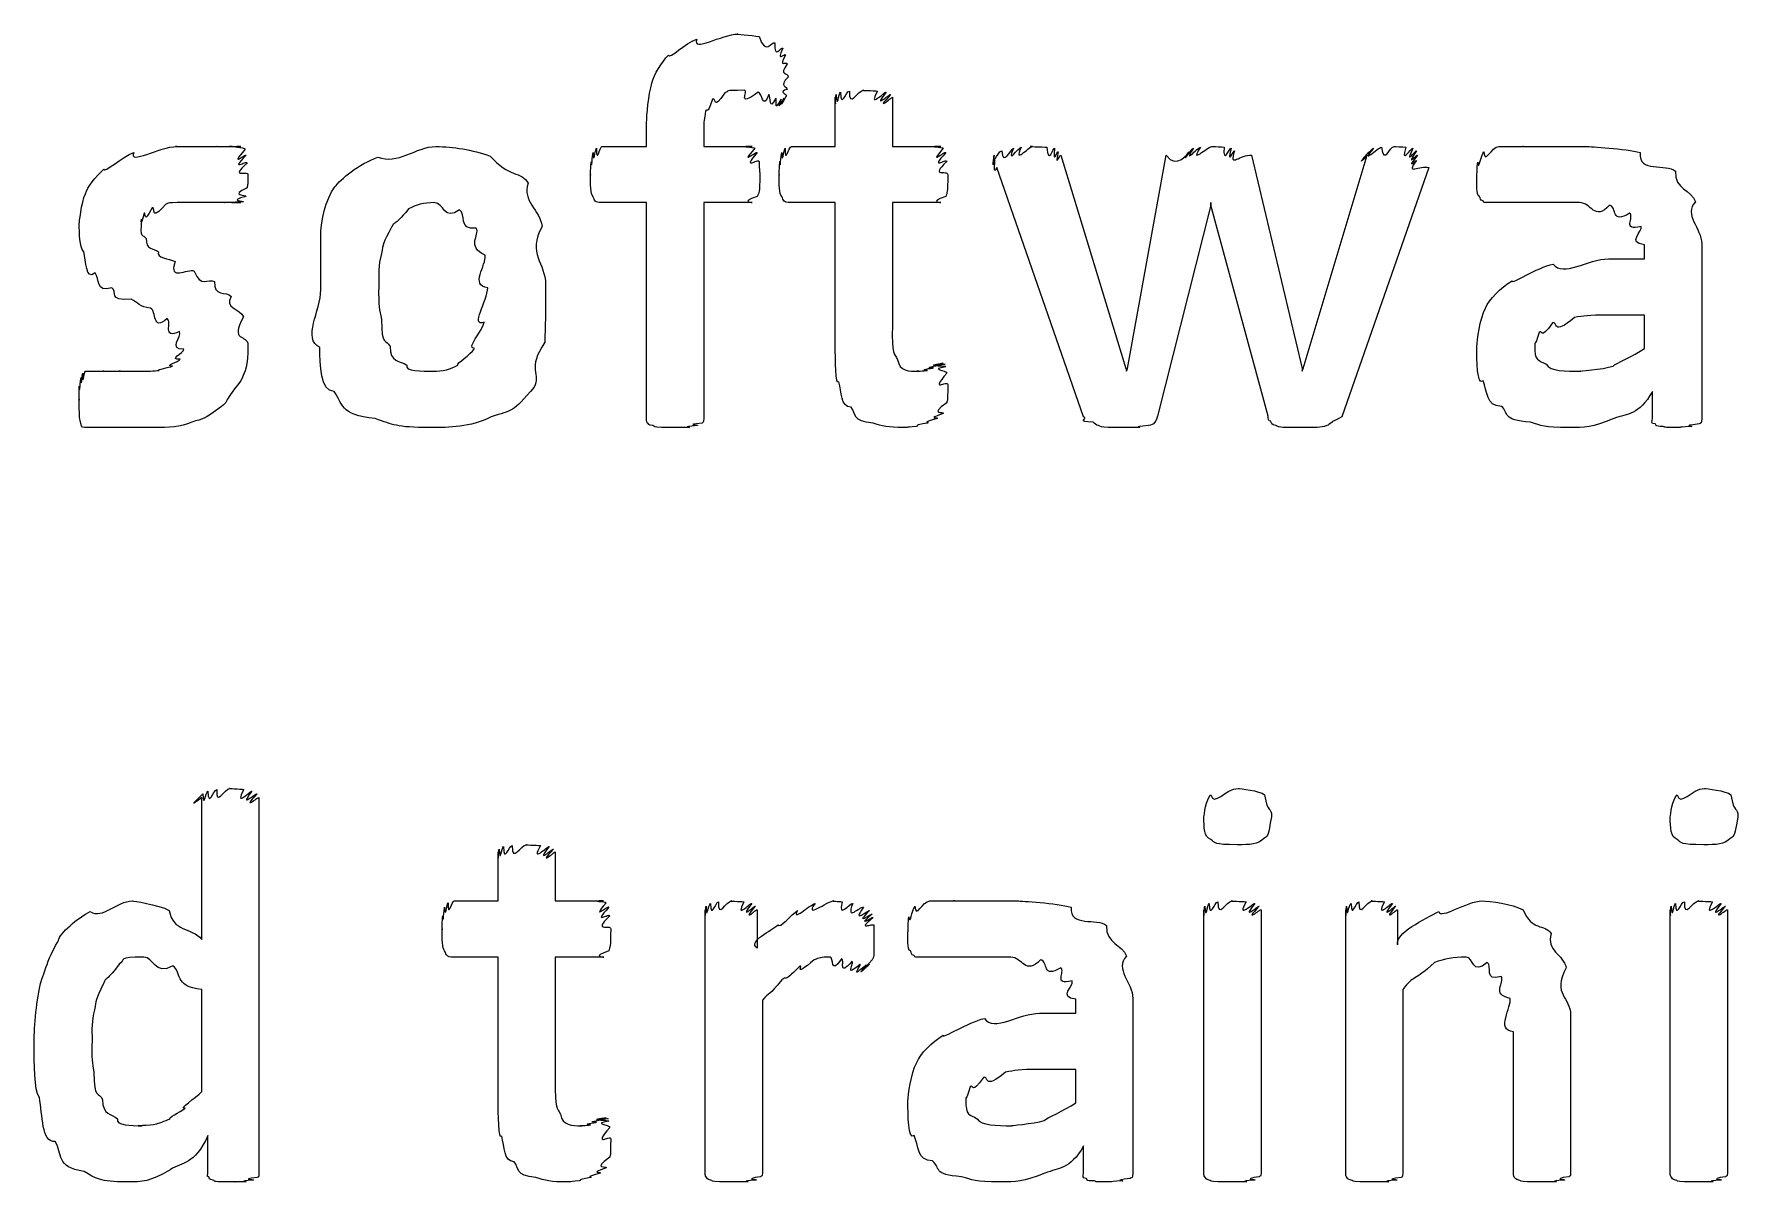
# Model space of a CAD drawing. Header units: millimetres. Extents: x 0 to 216, y 0 to 279.
# Drawn here: x 68.43 to 79.12, y 119.23 to 126.44 of the extents above; entities that cross this region are included whole.
import ezdxf

# ---------------------------------------------------------------- set-up
doc = ezdxf.new("R2010")
doc.units = ezdxf.units.MM
doc.layers.get('0').update_dxf_attribs({"linetype": 'CONTINUOUS'})

msp = doc.modelspace()

# ---------------------------------------------------------------- linework, layer by layer
at = {"color": 0}
for p, q in [((73.1601, 126.165), (73.1601, 126.165)), ((73.4565, 125.729), (73.4565, 126.038)), ((73.8145, 126.038), (73.8145, 125.729)), ((72.2725, 125.729), (72.2725, 125.878)), ((72.6309, 125.84), (72.6309, 125.729)), ((71.9914, 125.729), (72.2725, 125.729)), ((72.6309, 125.729), (72.934, 125.729)), ((73.1806, 125.729), (73.4565, 125.729)), ((73.8145, 125.729), (74.1179, 125.729)), ((74.8714, 125.674), (75.2796, 124.335)), ((75.2905, 124.335), (75.5329, 125.674)), ((76.0677, 125.674), (76.3873, 124.335)), ((76.393, 124.335), (76.7955, 125.674)), ((77.1095, 125.674), (77.1095, 125.674)), ((75.015, 124.032), (74.4693, 125.597)), ((77.1811, 125.597), (76.6353, 124.032)), ((72.2725, 125.377), (71.9914, 125.377)), ((72.2725, 124.021), (72.2725, 125.377)), ((72.934, 125.377), (72.6309, 125.377)), ((72.6309, 125.377), (72.6309, 124.021)), ((73.4565, 125.377), (73.1753, 125.377)), ((73.4565, 124.484), (73.4565, 125.377)), ((74.1179, 125.377), (73.8145, 125.377)), ((73.8145, 125.377), (73.8145, 124.605)), ((75.8141, 125.36), (75.4779, 124.037)), ((75.8141, 125.36), (75.8141, 125.377)), ((75.8141, 125.377), (75.8141, 125.36)), ((76.1725, 124.037), (75.8141, 125.36)), ((78.8942, 125.118), (78.8942, 124.021)), ((78.3096, 125.024), (78.5357, 125.024)), ((78.5357, 125.024), (78.5357, 125.112)), ((71.2749, 124.842), (71.2749, 124.842)), ((71.6386, 124.864), (71.6386, 124.864)), ((78.5357, 124.671), (78.2987, 124.671)), ((78.5357, 124.462), (78.5357, 124.671)), ((69.7699, 124.484), (69.7699, 124.484)), ((75.2796, 124.335), (75.2849, 124.318)), ((75.2849, 124.318), (75.2905, 124.335)), ((76.3873, 124.335), (76.3873, 124.318)), ((76.3873, 124.318), (76.393, 124.335)), ((74.162, 124.236), (74.162, 124.236)), ((78.5855, 124.021), (78.5855, 124.192)), ((69.4806, 120.751), (69.4806, 121.643)), ((69.8391, 121.643), (69.8391, 119.284)), ((76.1944, 121.522), (76.1944, 121.522)), ((79.1214, 121.522), (79.1214, 121.522)), ((71.3412, 120.993), (71.3412, 121.302)), ((71.6993, 121.302), (71.6993, 120.993)), ((71.0653, 120.993), (71.3412, 120.993)), ((71.6993, 120.993), (72.0027, 120.993)), ((72.6405, 119.284), (72.6405, 120.938)), ((72.9657, 120.938), (72.9657, 120.696)), ((75.77, 119.284), (75.77, 120.938)), ((76.1284, 120.938), (76.1284, 119.284)), ((76.6604, 119.284), (76.6604, 120.938)), ((76.9856, 120.938), (76.9856, 120.717)), ((78.697, 119.284), (78.697, 120.938)), ((79.0554, 120.938), (79.0554, 119.284)), ((73.6988, 120.756), (73.6988, 120.756)), ((71.3412, 120.64), (71.06, 120.64)), ((71.3412, 119.747), (71.3412, 120.64)), ((72.0027, 120.64), (71.6993, 120.64)), ((71.6993, 120.64), (71.6993, 119.869)), ((69.4806, 119.797), (69.4806, 120.437)), ((77.0184, 120.437), (77.0184, 119.284)), ((72.9989, 120.37), (72.9989, 119.284)), ((74.9653, 120.288), (74.9653, 120.376)), ((75.3237, 120.381), (75.3237, 119.284)), ((74.7391, 120.288), (74.9653, 120.288)), ((78.0715, 120.276), (78.0715, 119.284)), ((77.7131, 119.284), (77.7131, 120.172)), ((74.9653, 119.935), (74.7282, 119.935)), ((74.9653, 119.725), (74.9653, 119.935)), ((69.5194, 119.29), (69.5194, 119.521)), ((72.0467, 119.499), (72.0467, 119.499)), ((75.015, 119.284), (75.015, 119.455))]:
    msp.add_line(p, q, dxfattribs=at)
for points in [[(72.4105, 126.303), (72.4119, 126.273), (72.5166, 126.38), (72.5868, 126.402)], [(72.5868, 126.402), (72.5551, 126.317), (72.7467, 126.435), (72.8458, 126.435)], [(72.8458, 126.435), (72.8155, 126.435), (72.934, 126.43), (72.9781, 126.419)], [(72.9781, 126.419), (73.0222, 126.294), (73.0553, 126.394), (73.0772, 126.38)], [(72.3057, 126.126), (72.3194, 126.184), (72.3664, 126.258), (72.4105, 126.303)], [(73.0772, 126.38), (73.0691, 126.27), (73.1188, 126.358), (73.127, 126.347)], [(73.127, 126.347), (73.0843, 126.248), (73.1393, 126.321), (73.1435, 126.303)], [(73.1435, 126.303), (73.0952, 126.214), (73.1545, 126.27), (73.1545, 126.248)], [(73.1545, 126.248), (73.0994, 126.17), (73.1601, 126.198), (73.1601, 126.165)], [(72.2725, 125.878), (72.2725, 125.924), (72.2835, 126.056), (72.3057, 126.126)], [(72.8846, 126.082), (72.7495, 126.082), (72.7964, 126.077), (72.7632, 126.066)], [(72.9728, 126.071), (72.8306, 125.964), (72.9174, 126.082), (72.8846, 126.082)], [(73.1545, 126.088), (73.0952, 126.071), (73.1516, 126.06), (73.1492, 126.049)], [(73.1601, 126.165), (73.0994, 126.104), (73.1573, 126.106), (73.1545, 126.088)], [(73.4893, 126.071), (73.4921, 125.961), (73.5224, 126.077), (73.5446, 126.077)], [(73.5446, 126.077), (73.5404, 125.964), (73.5997, 126.082), (73.6328, 126.082)], [(73.6328, 126.082), (73.6106, 126.082), (73.6988, 126.08), (73.721, 126.077)], [(73.721, 126.077), (73.6575, 125.961), (73.7651, 126.074), (73.7761, 126.071)], [(72.686, 126.027), (72.6475, 125.909), (72.6528, 125.983), (72.6419, 125.95)], [(72.7632, 126.066), (72.6874, 125.946), (72.7082, 126.045), (72.686, 126.027)], [(73.0388, 126.055), (73.0003, 125.953), (72.9975, 126.067), (72.9728, 126.071)], [(73.0829, 126.033), (73.0359, 125.939), (73.0567, 126.046), (73.0388, 126.055)], [(73.116, 126.027), (73.062, 125.928), (73.0966, 126.028), (73.0829, 126.033)], [(73.1326, 126.033), (73.0772, 125.928), (73.1227, 126.027), (73.116, 126.027)], [(73.1492, 126.049), (73.0885, 125.935), (73.1393, 126.036), (73.1326, 126.033)], [(73.4565, 126.038), (73.4565, 125.939), (73.4579, 126.046), (73.4617, 126.055)], [(73.4617, 126.055), (73.4674, 125.953), (73.4783, 126.067), (73.4893, 126.071)], [(73.7761, 126.071), (73.6836, 125.953), (73.7994, 126.062), (73.8036, 126.055)], [(73.8036, 126.055), (73.6946, 125.939), (73.8145, 126.041), (73.8145, 126.038)], [(72.6419, 125.95), (72.6281, 125.846), (72.6309, 125.884), (72.6309, 125.84)], [(68.8661, 125.586), (68.8661, 125.56), (68.979, 125.665), (69.0534, 125.691)], [(69.0534, 125.691), (69.0164, 125.611), (69.2203, 125.729), (69.3237, 125.729)], [(69.3237, 125.729), (69.281, 125.729), (69.4118, 125.729), (69.4559, 125.729)], [(69.4559, 125.729), (69.4863, 125.729), (69.5399, 125.729), (69.5773, 125.729)], [(69.5773, 125.729), (69.5607, 125.729), (69.6447, 125.729), (69.6708, 125.729)], [(69.6708, 125.729), (69.6115, 125.729), (69.7149, 125.729), (69.7258, 125.729)], [(69.7258, 125.729), (69.6376, 125.729), (69.7495, 125.724), (69.7537, 125.713)], [(69.7537, 125.713), (69.6447, 125.589), (69.759, 125.688), (69.759, 125.674)], [(69.759, 125.674), (69.6489, 125.564), (69.7646, 125.647), (69.7646, 125.625)], [(70.3157, 125.476), (70.3488, 125.523), (70.4674, 125.619), (70.5859, 125.663)], [(70.5859, 125.663), (70.7044, 125.611), (70.8283, 125.729), (70.9496, 125.729)], [(70.9496, 125.729), (71.0572, 125.729), (71.1771, 125.709), (71.2914, 125.669)], [(71.2914, 125.669), (71.4072, 125.534), (71.4872, 125.575), (71.5285, 125.498)], [(71.9254, 125.636), (71.9268, 125.571), (71.9321, 125.676), (71.9363, 125.691)], [(71.9363, 125.691), (71.9377, 125.6), (71.9501, 125.714), (71.9586, 125.718)], [(71.9586, 125.718), (71.9557, 125.611), (71.9804, 125.729), (71.9914, 125.729)], [(72.934, 125.729), (72.8377, 125.729), (72.9463, 125.725), (72.9506, 125.718)], [(72.9506, 125.718), (72.8486, 125.6), (72.9629, 125.705), (72.9671, 125.691)], [(72.9671, 125.691), (72.8595, 125.571), (72.9781, 125.658), (72.9781, 125.636)], [(73.109, 125.636), (73.1104, 125.571), (73.116, 125.676), (73.1203, 125.691)], [(73.1203, 125.691), (73.1213, 125.6), (73.134, 125.714), (73.1421, 125.718)], [(73.1421, 125.718), (73.1393, 125.611), (73.1654, 125.729), (73.1806, 125.729)], [(74.1179, 125.729), (74.0212, 125.729), (74.1303, 125.725), (74.1345, 125.718)], [(74.1345, 125.718), (74.0322, 125.6), (74.1468, 125.705), (74.1507, 125.691)], [(74.1507, 125.691), (74.0406, 125.571), (74.1564, 125.658), (74.1564, 125.636)], [(74.4527, 125.674), (74.4361, 125.586), (74.4693, 125.694), (74.5024, 125.702)], [(74.4583, 125.641), (74.4361, 125.567), (74.4527, 125.666), (74.4527, 125.674)], [(74.5024, 125.702), (74.5049, 125.6), (74.5628, 125.714), (74.574, 125.718)], [(74.574, 125.718), (74.5314, 125.608), (74.6044, 125.724), (74.6234, 125.724)], [(74.6234, 125.724), (74.5712, 125.611), (74.6689, 125.729), (74.695, 125.729)], [(74.695, 125.729), (74.6347, 125.729), (74.7614, 125.727), (74.7832, 125.724)], [(74.7832, 125.724), (74.7959, 125.608), (74.822, 125.721), (74.833, 125.718)], [(74.833, 125.718), (74.8178, 125.6), (74.851, 125.707), (74.8552, 125.696)], [(74.8552, 125.696), (74.8288, 125.582), (74.8676, 125.681), (74.8714, 125.674)], [(75.5329, 125.674), (75.6006, 125.582), (75.6722, 125.688), (75.6765, 125.696)], [(75.6765, 125.696), (75.6116, 125.6), (75.6931, 125.714), (75.704, 125.718)], [(75.704, 125.718), (75.6338, 125.608), (75.7287, 125.724), (75.7481, 125.724)], [(75.7481, 125.724), (75.6737, 125.611), (75.7936, 125.729), (75.8197, 125.729)], [(75.8197, 125.729), (75.85, 125.729), (75.8776, 125.727), (75.897, 125.724)], [(75.897, 125.724), (75.8871, 125.608), (75.9298, 125.721), (75.9411, 125.718)], [(75.9411, 125.718), (75.9093, 125.6), (75.9587, 125.709), (75.9629, 125.702)], [(75.9629, 125.702), (75.9202, 125.586), (76.0042, 125.685), (76.0677, 125.674)], [(76.7955, 125.674), (76.7073, 125.582), (76.8022, 125.688), (76.8064, 125.696)], [(76.8064, 125.696), (76.7182, 125.6), (76.823, 125.714), (76.8339, 125.718)], [(76.8339, 125.718), (76.7429, 125.608), (76.8643, 125.724), (76.8837, 125.724)], [(76.8837, 125.724), (76.9013, 125.611), (76.9331, 125.729), (76.9662, 125.729)], [(76.9662, 125.729), (76.9634, 125.729), (77.0184, 125.727), (77.0378, 125.724)], [(77.0378, 125.724), (77.0008, 125.608), (77.071, 125.721), (77.0819, 125.718)], [(77.0819, 125.718), (77.0227, 125.6), (77.0999, 125.709), (77.1042, 125.702)], [(77.1042, 125.702), (77.0297, 125.586), (77.1095, 125.685), (77.1095, 125.674)], [(77.1095, 125.674), (77.0297, 125.567), (77.1066, 125.655), (77.1042, 125.641)], [(77.4883, 125.63), (77.494, 125.567), (77.5077, 125.674), (77.5271, 125.696)], [(77.5271, 125.696), (77.53, 125.611), (77.5765, 125.729), (77.6206, 125.729)], [(77.6206, 125.729), (77.6182, 125.729), (77.7159, 125.729), (77.7752, 125.729)], [(77.7752, 125.729), (77.7363, 125.729), (77.8965, 125.729), (77.9625, 125.729)], [(77.9625, 125.729), (77.99, 125.729), (78.1018, 125.729), (78.172, 125.729)], [(78.172, 125.729), (78.1914, 125.729), (78.4158, 125.716), (78.5082, 125.691)], [(78.5082, 125.691), (78.4931, 125.56), (78.6737, 125.626), (78.7287, 125.575)], [(68.7504, 125.432), (68.7627, 125.472), (68.8139, 125.542), (68.8661, 125.586)], [(69.7646, 125.625), (69.6517, 125.523), (69.7699, 125.582), (69.7699, 125.553)], [(69.7699, 125.553), (69.7699, 125.465), (69.7675, 125.495), (69.7646, 125.47)], [(71.9197, 125.553), (71.9197, 125.527), (71.9212, 125.614), (71.9254, 125.636)], [(71.9363, 125.415), (71.9197, 125.432), (71.9197, 125.49), (71.9197, 125.553)], [(72.9837, 125.553), (72.9809, 125.432), (72.9781, 125.444), (72.9671, 125.415)], [(72.9781, 125.636), (72.9809, 125.527), (72.9837, 125.586), (72.9837, 125.553)], [(73.1037, 125.553), (73.1037, 125.527), (73.1051, 125.614), (73.109, 125.636)], [(73.1203, 125.415), (73.1037, 125.432), (73.1037, 125.49), (73.1037, 125.553)], [(74.1564, 125.636), (74.0435, 125.527), (74.162, 125.586), (74.162, 125.553)], [(74.162, 125.553), (74.162, 125.432), (74.1578, 125.444), (74.1507, 125.415)], [(74.4693, 125.597), (74.4432, 125.542), (74.4608, 125.63), (74.4583, 125.641)], [(77.1042, 125.641), (77.0269, 125.542), (77.1289, 125.615), (77.1811, 125.597)], [(77.4831, 125.531), (77.4831, 125.523), (77.4845, 125.608), (77.4883, 125.63)], [(78.7287, 125.575), (78.7245, 125.457), (78.8293, 125.459), (78.8554, 125.382)], [(69.7646, 125.47), (69.6489, 125.417), (69.7618, 125.429), (69.759, 125.415)], [(70.2275, 125.195), (70.2275, 125.247), (70.2564, 125.399), (70.3157, 125.476)], [(71.5285, 125.498), (71.4911, 125.384), (71.6015, 125.334), (71.6167, 125.228)], [(77.4831, 125.465), (77.4831, 125.457), (77.4831, 125.509), (77.4831, 125.531)], [(77.4996, 125.415), (77.4859, 125.417), (77.4859, 125.446), (77.4831, 125.465)], [(68.7116, 125.25), (68.7116, 125.24), (68.7243, 125.377), (68.7504, 125.432)], [(69.1691, 125.344), (69.1113, 125.229), (69.1307, 125.324), (69.1197, 125.311)], [(69.252, 125.366), (69.1554, 125.247), (69.1914, 125.355), (69.1691, 125.344)], [(69.373, 125.377), (69.2256, 125.377), (69.2877, 125.373), (69.252, 125.366)], [(69.511, 125.377), (69.4394, 125.377), (69.4242, 125.377), (69.373, 125.377)], [(69.6158, 125.377), (69.5194, 125.377), (69.5508, 125.377), (69.511, 125.377)], [(69.6874, 125.377), (69.5784, 125.377), (69.6447, 125.377), (69.6158, 125.377)], [(69.7258, 125.377), (69.6158, 125.377), (69.7054, 125.377), (69.6874, 125.377)], [(69.7424, 125.382), (69.6295, 125.377), (69.7329, 125.377), (69.7258, 125.377)], [(69.759, 125.415), (69.6405, 125.388), (69.7495, 125.389), (69.7424, 125.382)], [(70.7789, 125.338), (70.6713, 125.207), (70.703, 125.275), (70.6741, 125.228)], [(70.9387, 125.377), (70.8738, 125.377), (70.823, 125.363), (70.7789, 125.338)], [(71.0985, 125.332), (70.9993, 125.258), (71.0008, 125.377), (70.9387, 125.377)], [(71.2033, 125.217), (71.0875, 125.203), (71.1426, 125.306), (71.0985, 125.332)], [(71.9914, 125.377), (71.942, 125.377), (71.9473, 125.389), (71.9363, 125.415)], [(72.9671, 125.415), (72.8458, 125.377), (72.9477, 125.377), (72.934, 125.377)], [(73.1753, 125.377), (73.1284, 125.377), (73.134, 125.389), (73.1203, 125.415)], [(74.1507, 125.415), (74.0297, 125.377), (74.1317, 125.377), (74.1179, 125.377)], [(77.5215, 125.388), (77.501, 125.391), (77.5063, 125.404), (77.4996, 125.415)], [(77.549, 125.377), (77.5159, 125.377), (77.5286, 125.379), (77.5215, 125.388)], [(77.6206, 125.377), (77.5409, 125.377), (77.5628, 125.377), (77.549, 125.377)], [(77.742, 125.377), (77.6069, 125.377), (77.6538, 125.377), (77.6206, 125.377)], [(77.9074, 125.377), (77.8207, 125.377), (77.7889, 125.377), (77.742, 125.377)], [(78.1279, 125.377), (77.9487, 125.377), (77.9734, 125.377), (77.9074, 125.377)], [(78.3153, 125.36), (78.2214, 125.258), (78.201, 125.377), (78.1279, 125.377)], [(78.4419, 125.311), (78.3237, 125.236), (78.3664, 125.349), (78.3153, 125.36)], [(78.8554, 125.382), (78.7756, 125.302), (78.8942, 125.217), (78.8942, 125.118)], [(68.7395, 125.068), (68.7116, 125.104), (68.7116, 125.18), (68.7116, 125.25)], [(69.1197, 125.311), (69.0894, 125.203), (69.1032, 125.286), (69.1032, 125.272)], [(69.1032, 125.272), (69.0894, 125.141), (69.1113, 125.184), (69.1307, 125.151)], [(70.6741, 125.228), (70.6134, 125.112), (70.6219, 125.123), (70.6078, 125.057)], [(71.6167, 125.228), (71.52, 125.053), (71.6386, 124.999), (71.6386, 124.864)], [(78.5139, 125.228), (78.3897, 125.192), (78.4751, 125.288), (78.4419, 125.311)], [(78.5357, 125.112), (78.42, 125.126), (78.5276, 125.195), (78.5139, 125.228)], [(69.1307, 125.151), (69.1307, 125.079), (69.1776, 125.093), (69.2079, 125.068)], [(70.2275, 124.831), (70.2275, 124.909), (70.2275, 125.084), (70.2275, 125.195)], [(71.2583, 125.046), (71.1383, 125.104), (71.228, 125.169), (71.2033, 125.217)], [(68.8111, 124.936), (68.7476, 124.883), (68.7571, 125.016), (68.7395, 125.068)], [(69.2079, 125.068), (69.1928, 125.031), (69.2753, 125.025), (69.3127, 125.008)], [(69.3127, 125.008), (69.2697, 124.876), (69.3924, 124.969), (69.4337, 124.947)], [(70.6078, 125.057), (70.5873, 124.982), (70.5915, 124.926), (70.5915, 124.853)], [(71.2749, 124.842), (71.1606, 124.859), (71.2692, 124.982), (71.2583, 125.046)], [(77.9625, 124.991), (78.0232, 124.906), (78.1801, 125.024), (78.3096, 125.024)], [(68.9158, 124.842), (68.8111, 124.81), (68.8439, 124.899), (68.8111, 124.936)], [(69.4337, 124.947), (69.4725, 124.836), (69.5194, 124.906), (69.5607, 124.881)], [(77.7035, 124.886), (77.6993, 124.861), (77.8591, 124.969), (77.9625, 124.991)], [(69.0369, 124.77), (68.888, 124.759), (68.9557, 124.816), (68.9158, 124.842)], [(69.5607, 124.881), (69.5523, 124.784), (69.6352, 124.823), (69.6655, 124.787)], [(70.2222, 124.467), (70.1089, 124.524), (70.2275, 124.695), (70.2275, 124.831)], [(70.5915, 124.853), (70.5873, 124.718), (70.5968, 124.71), (70.6078, 124.643)], [(71.253, 124.627), (71.1606, 124.59), (71.2749, 124.765), (71.2749, 124.842)], [(71.6386, 124.864), (71.6386, 124.667), (71.6361, 124.611), (71.6333, 124.5)], [(77.5381, 124.715), (77.56, 124.77), (77.6333, 124.842), (77.7035, 124.886)], [(69.1582, 124.715), (69.0894, 124.718), (69.0809, 124.751), (69.0369, 124.77)], [(69.263, 124.649), (69.1667, 124.564), (69.1981, 124.696), (69.1582, 124.715)], [(69.6655, 124.787), (69.6158, 124.715), (69.7234, 124.711), (69.7424, 124.66)], [(77.4831, 124.473), (77.4831, 124.513), (77.501, 124.645), (77.5381, 124.715)], [(69.3402, 124.567), (69.2298, 124.517), (69.2961, 124.627), (69.263, 124.649)], [(69.7424, 124.66), (69.6517, 124.497), (69.7699, 124.553), (69.7699, 124.484)], [(70.6078, 124.643), (70.6092, 124.473), (70.6367, 124.524), (70.6632, 124.473)], [(71.1923, 124.462), (71.1345, 124.462), (71.2417, 124.564), (71.253, 124.627)], [(73.8145, 124.605), (73.8117, 124.413), (73.8258, 124.437), (73.8477, 124.39)], [(77.9568, 124.622), (77.8799, 124.506), (77.8923, 124.586), (77.8743, 124.561)], [(78.0948, 124.655), (77.953, 124.535), (77.9928, 124.635), (77.9568, 124.622)], [(78.2987, 124.671), (78.1844, 124.671), (78.1526, 124.666), (78.0948, 124.655)], [(69.3678, 124.456), (69.2658, 124.453), (69.3579, 124.536), (69.3402, 124.567)], [(69.7699, 124.484), (69.7699, 124.343), (69.7547, 124.324), (69.7258, 124.258)], [(70.6632, 124.473), (70.6603, 124.374), (70.7238, 124.386), (70.7679, 124.357)], [(71.6333, 124.5), (71.5176, 124.332), (71.6111, 124.299), (71.567, 124.219)], [(73.4783, 124.252), (73.4565, 124.222), (73.4565, 124.395), (73.4565, 124.484)], [(77.5215, 124.258), (77.4831, 124.222), (77.4831, 124.391), (77.4831, 124.473)], [(77.8743, 124.561), (77.8425, 124.458), (77.8468, 124.513), (77.8468, 124.484)], [(77.8468, 124.484), (77.8425, 124.376), (77.87, 124.391), (77.9184, 124.362)], [(69.2961, 124.351), (69.2408, 124.351), (69.3346, 124.376), (69.3455, 124.395)], [(69.3455, 124.395), (69.2658, 124.387), (69.3678, 124.434), (69.3678, 124.456)], [(70.3104, 124.192), (70.2236, 124.193), (70.2222, 124.36), (70.2222, 124.467)], [(71.0875, 124.357), (71.0791, 124.369), (71.1659, 124.418), (71.1923, 124.462)], [(73.8477, 124.39), (73.86, 124.318), (73.9165, 124.318), (73.98, 124.318)], [(74.1066, 124.357), (74.0184, 124.351), (74.126, 124.368), (74.1345, 124.368)], [(74.1345, 124.368), (74.0297, 124.351), (74.1412, 124.365), (74.1454, 124.362)], [(78.3375, 124.351), (78.3498, 124.365), (78.4655, 124.413), (78.5357, 124.462)], [(68.7116, 124.225), (68.7144, 124.16), (68.7186, 124.265), (68.7229, 124.28)], [(68.7229, 124.28), (68.7229, 124.189), (68.7296, 124.303), (68.7338, 124.307)], [(68.7338, 124.307), (68.7296, 124.2), (68.7419, 124.318), (68.7504, 124.318)], [(68.7504, 124.318), (68.7476, 124.318), (68.7751, 124.318), (68.7945, 124.318)], [(68.7945, 124.318), (68.7888, 124.318), (68.84, 124.318), (68.8661, 124.318)], [(68.8661, 124.318), (68.8439, 124.318), (68.9296, 124.318), (68.9709, 124.318)], [(68.9709, 124.318), (68.924, 124.318), (69.0563, 124.318), (69.1085, 124.318)], [(69.1085, 124.318), (69.1335, 124.318), (69.1829, 124.32), (69.2132, 124.324)], [(69.2132, 124.324), (69.1967, 124.329), (69.2739, 124.34), (69.2961, 124.351)], [(69.7258, 124.258), (69.5964, 124.098), (69.6599, 124.142), (69.6048, 124.098)], [(70.7679, 124.357), (70.7485, 124.318), (70.8671, 124.318), (70.933, 124.318)], [(70.933, 124.318), (70.9909, 124.318), (71.0434, 124.331), (71.0875, 124.357)], [(73.98, 124.318), (73.944, 124.318), (74.0198, 124.32), (74.035, 124.324)], [(74.035, 124.324), (73.9743, 124.329), (74.0625, 124.336), (74.0738, 124.34)], [(74.0738, 124.34), (73.9994, 124.34), (74.0985, 124.353), (74.1066, 124.357)], [(74.1454, 124.362), (74.0364, 124.347), (74.1507, 124.357), (74.1507, 124.346)], [(74.1507, 124.346), (74.0406, 124.329), (74.1564, 124.325), (74.1564, 124.307)], [(74.1564, 124.307), (74.0435, 124.175), (74.162, 124.265), (74.162, 124.236)], [(77.6372, 124.098), (77.5381, 124.098), (77.5504, 124.194), (77.5215, 124.258)], [(77.9184, 124.362), (77.942, 124.318), (78.0411, 124.318), (78.1332, 124.318)], [(78.1332, 124.318), (78.1071, 124.318), (78.274, 124.329), (78.3375, 124.351)], [(68.7116, 124.142), (68.7116, 124.116), (68.7116, 124.202), (68.7116, 124.225)], [(70.5693, 124.021), (70.3407, 124.043), (70.3682, 124.117), (70.3104, 124.192)], [(71.567, 124.219), (71.4294, 124.054), (71.4319, 124.076), (71.2971, 124.032)], [(73.5556, 124.092), (73.4893, 124.094), (73.4963, 124.189), (73.4783, 124.252)], [(74.162, 124.236), (74.162, 124.098), (74.1592, 124.149), (74.1564, 124.12)], [(78.5855, 124.192), (78.4973, 124.038), (78.431, 124.056), (78.3428, 124.021)], [(68.7172, 124.01), (68.7116, 124.027), (68.7116, 124.087), (68.7116, 124.142)], [(69.6048, 124.098), (69.4902, 124.01), (69.4902, 124.021), (69.4171, 123.999)], [(73.6935, 123.993), (73.5584, 124.006), (73.5912, 124.048), (73.5556, 124.092)], [(74.1345, 124.054), (74.0184, 124.012), (74.1137, 124.032), (74.0957, 124.021)], [(74.1564, 124.12), (74.0364, 124.038), (74.1454, 124.068), (74.1345, 124.054)], [(77.8192, 123.999), (77.6372, 124.01), (77.6884, 124.054), (77.6372, 124.098)], [(68.7447, 123.965), (68.7229, 123.965), (68.7243, 123.98), (68.7172, 124.01)], [(68.8054, 123.965), (68.7476, 123.965), (68.7585, 123.965), (68.7447, 123.965)], [(68.8993, 123.965), (68.7998, 123.965), (68.8301, 123.965), (68.8054, 123.965)], [(69.0316, 123.965), (68.877, 123.965), (68.9391, 123.965), (68.8993, 123.965)], [(69.1857, 123.965), (69.0894, 123.965), (69.0785, 123.965), (69.0316, 123.965)], [(69.4171, 123.999), (69.3469, 123.965), (69.2697, 123.965), (69.1857, 123.965)], [(70.9164, 123.965), (70.6907, 123.965), (70.6864, 123.983), (70.5693, 124.021)], [(71.2971, 124.032), (71.1606, 123.965), (71.0378, 123.965), (70.9164, 123.965)], [(72.2782, 123.993), (72.2725, 123.99), (72.2725, 124.01), (72.2725, 124.021)], [(72.3113, 123.977), (72.2835, 123.98), (72.2849, 123.989), (72.2782, 123.993)], [(72.3664, 123.965), (72.3124, 123.968), (72.3251, 123.972), (72.3113, 123.977)], [(72.4546, 123.965), (72.3565, 123.965), (72.3882, 123.965), (72.3664, 123.965)], [(72.5371, 123.965), (72.427, 123.965), (72.4877, 123.965), (72.4546, 123.965)], [(72.5921, 123.977), (72.4711, 123.968), (72.5593, 123.968), (72.5371, 123.965)], [(72.62, 123.993), (72.5001, 123.98), (72.6063, 123.983), (72.5921, 123.977)], [(72.6309, 124.021), (72.6281, 123.99), (72.6267, 124), (72.62, 123.993)], [(73.8861, 123.965), (73.787, 123.965), (73.7485, 123.974), (73.6935, 123.993)], [(73.9634, 123.971), (73.8861, 123.965), (73.9112, 123.965), (73.8861, 123.965)], [(74.035, 123.993), (73.9373, 123.977), (73.9881, 123.978), (73.9634, 123.971)], [(74.0957, 124.021), (73.9814, 123.99), (74.0572, 124), (74.035, 123.993)], [(75.0757, 123.999), (74.961, 123.999), (75.0478, 124.021), (75.015, 124.032)], [(75.1085, 123.977), (75.0933, 123.98), (75.0824, 123.99), (75.0757, 123.999)], [(75.1692, 123.965), (75.1223, 123.968), (75.1223, 123.972), (75.1085, 123.977)], [(75.2683, 123.965), (75.1748, 123.965), (75.1939, 123.965), (75.1692, 123.965)], [(75.3622, 123.965), (75.2521, 123.965), (75.3043, 123.965), (75.2683, 123.965)], [(75.4228, 123.977), (75.3029, 123.968), (75.3869, 123.968), (75.3622, 123.965)], [(75.4613, 123.999), (75.4532, 123.98), (75.4408, 123.983), (75.4228, 123.977)], [(75.4779, 124.037), (75.4683, 123.999), (75.4683, 124.01), (75.4613, 123.999)], [(76.1891, 124.004), (76.1739, 124.001), (76.1753, 124.026), (76.1725, 124.037)], [(76.2222, 123.977), (76.1891, 123.98), (76.1958, 123.993), (76.1891, 124.004)], [(76.2882, 123.965), (76.2222, 123.968), (76.2399, 123.972), (76.2222, 123.977)], [(76.3873, 123.965), (76.273, 123.965), (76.3129, 123.965), (76.2882, 123.965)], [(76.4812, 123.965), (76.3503, 123.965), (76.4233, 123.965), (76.3873, 123.965)], [(76.5418, 123.977), (76.5196, 123.968), (76.5059, 123.968), (76.4812, 123.965)], [(76.575, 123.999), (76.5485, 123.98), (76.5556, 123.983), (76.5418, 123.977)], [(76.6353, 124.032), (76.5637, 123.994), (76.5817, 124.006), (76.575, 123.999)], [(78.0616, 123.965), (77.8979, 123.965), (77.8923, 123.977), (77.8192, 123.999)], [(78.3428, 124.021), (78.2024, 123.965), (78.1611, 123.965), (78.0616, 123.965)], [(78.6021, 123.988), (78.5703, 123.988), (78.5855, 124.006), (78.5855, 124.021)], [(78.6515, 123.971), (78.5922, 123.972), (78.613, 123.98), (78.6021, 123.988)], [(78.7396, 123.965), (78.6363, 123.965), (78.6737, 123.967), (78.6515, 123.971)], [(78.8278, 123.971), (78.7135, 123.965), (78.7799, 123.965), (78.7396, 123.965)], [(78.8776, 123.988), (78.7534, 123.972), (78.8501, 123.974), (78.8278, 123.971)], [(78.8942, 124.021), (78.8942, 123.988), (78.8885, 123.994), (78.8776, 123.988)], [(69.5194, 121.682), (69.5219, 121.573), (69.5523, 121.689), (69.5745, 121.693)], [(69.5745, 121.693), (69.566, 121.58), (69.6239, 121.699), (69.657, 121.699)], [(69.657, 121.699), (69.6366, 121.699), (69.7234, 121.696), (69.7452, 121.693)], [(69.7452, 121.693), (69.6807, 121.573), (69.784, 121.685), (69.795, 121.682)], [(75.8141, 121.66), (75.8321, 121.58), (75.9037, 121.699), (75.9852, 121.699)], [(75.9852, 121.699), (75.9933, 121.699), (76.1199, 121.685), (76.1503, 121.66)], [(78.7411, 121.66), (78.759, 121.58), (78.8307, 121.699), (78.9122, 121.699)], [(78.9122, 121.699), (78.9203, 121.699), (79.0469, 121.685), (79.0773, 121.66)], [(69.4806, 121.643), (69.3649, 121.551), (69.4821, 121.657), (69.4863, 121.666)], [(69.4863, 121.666), (69.493, 121.567), (69.5043, 121.678), (69.5194, 121.682)], [(69.795, 121.682), (69.7068, 121.567), (69.8197, 121.672), (69.8281, 121.666)], [(69.8281, 121.666), (69.7205, 121.551), (69.8391, 121.65), (69.8391, 121.643)], [(75.77, 121.522), (75.77, 121.529), (75.7837, 121.634), (75.8141, 121.66)], [(76.1503, 121.66), (76.1697, 121.533), (76.1944, 121.591), (76.1944, 121.522)], [(78.697, 121.522), (78.697, 121.529), (78.7107, 121.634), (78.7411, 121.66)], [(79.0773, 121.66), (79.0967, 121.533), (79.1214, 121.591), (79.1214, 121.522)], [(75.8141, 121.379), (75.77, 121.393), (75.77, 121.452), (75.77, 121.522)], [(76.1944, 121.522), (76.1697, 121.397), (76.1781, 121.409), (76.145, 121.384)], [(78.7411, 121.379), (78.697, 121.393), (78.697, 121.452), (78.697, 121.522)], [(79.1214, 121.522), (79.0967, 121.397), (79.1048, 121.409), (79.072, 121.384)], [(75.9795, 121.346), (75.8278, 121.346), (75.843, 121.357), (75.8141, 121.379)], [(76.145, 121.384), (76.1076, 121.346), (76.0596, 121.346), (75.9795, 121.346)], [(78.9065, 121.346), (78.7548, 121.346), (78.77, 121.357), (78.7411, 121.379)], [(79.072, 121.384), (79.0346, 121.346), (78.9862, 121.346), (78.9065, 121.346)], [(71.3412, 121.302), (71.3412, 121.202), (71.3422, 121.31), (71.3465, 121.319)], [(71.3465, 121.319), (71.3521, 121.216), (71.3631, 121.331), (71.374, 121.335)], [(71.374, 121.335), (71.3768, 121.225), (71.4072, 121.34), (71.4294, 121.34)], [(71.4294, 121.34), (71.4252, 121.227), (71.4844, 121.346), (71.5176, 121.346)], [(71.5176, 121.346), (71.4954, 121.346), (71.5836, 121.343), (71.6058, 121.34)], [(71.6058, 121.34), (71.5423, 121.225), (71.6499, 121.338), (71.6608, 121.335)], [(71.6608, 121.335), (71.5684, 121.216), (71.6841, 121.325), (71.6883, 121.319)], [(71.6883, 121.319), (71.5793, 121.202), (71.6993, 121.304), (71.6993, 121.302)], [(68.7807, 120.927), (68.858, 120.875), (68.9462, 120.993), (69.0453, 120.993)], [(69.0453, 120.993), (69.0411, 120.993), (69.2065, 120.972), (69.2767, 120.933)], [(70.9937, 120.899), (70.9951, 120.835), (71.0008, 120.939), (71.0046, 120.954)], [(71.0046, 120.954), (71.0061, 120.863), (71.0188, 120.978), (71.0269, 120.982)], [(71.0269, 120.982), (71.024, 120.875), (71.0501, 120.993), (71.0653, 120.993)], [(72.0027, 120.993), (71.906, 120.993), (72.015, 120.989), (72.0189, 120.982)], [(72.0189, 120.982), (71.9169, 120.863), (72.0316, 120.968), (72.0355, 120.954)], [(72.0355, 120.954), (71.9254, 120.835), (72.0411, 120.922), (72.0411, 120.899)], [(72.6405, 120.938), (72.6405, 120.846), (72.6419, 120.952), (72.6461, 120.96)], [(72.6461, 120.96), (72.6475, 120.861), (72.6585, 120.972), (72.6736, 120.977)], [(72.6736, 120.977), (72.6765, 120.872), (72.704, 120.988), (72.7234, 120.988)], [(72.7234, 120.988), (72.7177, 120.875), (72.7728, 120.993), (72.8059, 120.993)], [(72.8059, 120.993), (72.7798, 120.993), (72.861, 120.99), (72.8832, 120.988)], [(72.8832, 120.988), (72.8239, 120.872), (72.9216, 120.983), (72.9326, 120.977)], [(72.9326, 120.977), (72.8458, 120.861), (72.9506, 120.967), (72.9548, 120.96)], [(72.9548, 120.96), (72.8567, 120.846), (72.9657, 120.945), (72.9657, 120.938)], [(73.2194, 120.933), (73.1806, 120.857), (73.2924, 120.968), (73.3294, 120.977)], [(73.3294, 120.977), (73.2578, 120.875), (73.4081, 120.993), (73.4452, 120.993)], [(73.4452, 120.993), (73.4261, 120.993), (73.4783, 120.99), (73.5005, 120.988)], [(73.5005, 120.988), (73.4702, 120.872), (73.5446, 120.983), (73.5665, 120.977)], [(73.5665, 120.977), (73.5182, 120.857), (73.6134, 120.962), (73.6328, 120.954)], [(73.6328, 120.954), (73.5556, 120.842), (73.6632, 120.939), (73.6713, 120.933)], [(73.9179, 120.894), (73.9235, 120.831), (73.9373, 120.938), (73.9567, 120.96)], [(73.9567, 120.96), (73.9592, 120.875), (74.0061, 120.993), (74.0502, 120.993)], [(74.0502, 120.993), (74.0473, 120.993), (74.1454, 120.993), (74.2047, 120.993)], [(74.2047, 120.993), (74.1659, 120.993), (74.326, 120.993), (74.392, 120.993)], [(74.392, 120.993), (74.4195, 120.993), (74.5314, 120.993), (74.6016, 120.993)], [(74.6016, 120.993), (74.6206, 120.993), (74.8453, 120.979), (74.9378, 120.954)], [(74.9378, 120.954), (74.9226, 120.824), (75.1032, 120.89), (75.1582, 120.839)], [(75.77, 120.938), (75.77, 120.846), (75.7714, 120.952), (75.7756, 120.96)], [(75.7756, 120.96), (75.7813, 120.861), (75.7922, 120.972), (75.8031, 120.977)], [(75.8031, 120.977), (75.8059, 120.872), (75.8363, 120.988), (75.8582, 120.988)], [(75.8582, 120.988), (75.8543, 120.875), (75.9135, 120.993), (75.9464, 120.993)], [(75.9464, 120.993), (75.9245, 120.993), (76.0127, 120.99), (76.0345, 120.988)], [(76.0345, 120.988), (75.9714, 120.872), (76.0786, 120.983), (76.0899, 120.977)], [(76.0899, 120.977), (75.9975, 120.861), (76.1132, 120.967), (76.1175, 120.96)], [(76.1175, 120.96), (76.0084, 120.846), (76.1284, 120.945), (76.1284, 120.938)], [(76.6604, 120.938), (76.6604, 120.846), (76.6618, 120.952), (76.6657, 120.96)], [(76.6657, 120.96), (76.6671, 120.861), (76.678, 120.972), (76.6932, 120.977)], [(76.6932, 120.977), (76.696, 120.872), (76.7235, 120.988), (76.7429, 120.988)], [(76.7429, 120.988), (76.7373, 120.875), (76.7927, 120.993), (76.8255, 120.993)], [(76.8255, 120.993), (76.7994, 120.993), (76.8809, 120.99), (76.9027, 120.988)], [(76.9027, 120.988), (76.8435, 120.872), (76.9415, 120.983), (76.9525, 120.977)], [(76.9525, 120.977), (76.8657, 120.861), (76.9705, 120.967), (76.9744, 120.96)], [(76.9744, 120.96), (76.8766, 120.846), (76.9856, 120.945), (76.9856, 120.938)], [(77.2446, 120.927), (77.2555, 120.875), (77.4224, 120.993), (77.5148, 120.993)], [(77.5148, 120.993), (77.567, 120.993), (77.7035, 120.974), (77.7737, 120.938)], [(78.697, 120.938), (78.697, 120.846), (78.6984, 120.952), (78.7026, 120.96)], [(78.7026, 120.96), (78.7079, 120.861), (78.7192, 120.972), (78.7301, 120.977)], [(78.7301, 120.977), (78.7329, 120.872), (78.7633, 120.988), (78.7852, 120.988)], [(78.7852, 120.988), (78.7809, 120.875), (78.8402, 120.993), (78.8734, 120.993)], [(78.8734, 120.993), (78.8515, 120.993), (78.9397, 120.99), (78.9615, 120.988)], [(78.9615, 120.988), (78.898, 120.872), (79.0056, 120.983), (79.0166, 120.977)], [(79.0166, 120.977), (78.9245, 120.861), (79.0402, 120.967), (79.0444, 120.96)], [(79.0444, 120.96), (78.9354, 120.846), (79.0554, 120.945), (79.0554, 120.938)], [(68.5821, 120.745), (68.5849, 120.79), (68.7035, 120.886), (68.7807, 120.927)], [(69.2767, 120.933), (69.299, 120.795), (69.4147, 120.831), (69.4806, 120.751)], [(70.9884, 120.817), (70.9884, 120.79), (70.9895, 120.878), (70.9937, 120.899)], [(72.0411, 120.899), (71.9282, 120.79), (72.0467, 120.85), (72.0467, 120.817)], [(72.9657, 120.696), (72.9051, 120.74), (73.0567, 120.807), (73.098, 120.844)], [(73.098, 120.844), (73.1061, 120.813), (73.182, 120.91), (73.2194, 120.933)], [(73.6713, 120.933), (73.5693, 120.828), (73.6836, 120.917), (73.6879, 120.91)], [(73.6879, 120.91), (73.5774, 120.817), (73.6935, 120.899), (73.6935, 120.888)], [(73.6935, 120.888), (73.5803, 120.795), (73.6988, 120.861), (73.6988, 120.839)], [(73.6988, 120.839), (73.6988, 120.753), (73.6988, 120.792), (73.6988, 120.756)], [(73.9126, 120.795), (73.9126, 120.787), (73.914, 120.872), (73.9179, 120.894)], [(75.1582, 120.839), (75.154, 120.72), (75.2588, 120.723), (75.2849, 120.646)], [(76.9856, 120.717), (76.9648, 120.787), (77.1592, 120.883), (77.2446, 120.927)], [(77.7737, 120.938), (77.8288, 120.802), (77.906, 120.851), (77.9501, 120.789)], [(68.4664, 120.464), (68.4788, 120.515), (68.5299, 120.668), (68.5821, 120.745)], [(71.0046, 120.679), (70.9884, 120.696), (70.9884, 120.753), (70.9884, 120.817)], [(72.0467, 120.817), (72.0467, 120.696), (72.0425, 120.708), (72.0355, 120.679)], [(73.6988, 120.756), (73.6988, 120.685), (73.6988, 120.696), (73.6988, 120.673)], [(73.9126, 120.729), (73.9126, 120.72), (73.9126, 120.773), (73.9126, 120.795)], [(73.9292, 120.679), (73.9151, 120.68), (73.9151, 120.709), (73.9126, 120.729)], [(77.9501, 120.789), (77.917, 120.68), (78.0246, 120.658), (78.044, 120.574)], [(69.1169, 120.64), (68.9462, 120.64), (69.0065, 120.625), (68.9624, 120.596)], [(69.299, 120.585), (69.1843, 120.522), (69.179, 120.64), (69.1169, 120.64)], [(71.06, 120.64), (71.0131, 120.64), (71.0188, 120.653), (71.0046, 120.679)], [(72.0355, 120.679), (71.9145, 120.64), (72.0164, 120.64), (72.0027, 120.64)], [(73.3242, 120.624), (73.1834, 120.504), (73.2635, 120.602), (73.2303, 120.58)], [(73.4233, 120.64), (73.364, 120.64), (73.357, 120.635), (73.3242, 120.624)], [(73.4949, 120.629), (73.4233, 120.522), (73.448, 120.64), (73.4233, 120.64)], [(73.5612, 120.613), (73.4702, 120.511), (73.5196, 120.625), (73.4949, 120.629)], [(73.6879, 120.624), (73.5693, 120.5), (73.6783, 120.603), (73.6713, 120.596)], [(73.6988, 120.673), (73.6988, 120.64), (73.6946, 120.635), (73.6879, 120.624)], [(73.951, 120.651), (73.9302, 120.654), (73.9359, 120.668), (73.9292, 120.679)], [(73.9786, 120.64), (73.9454, 120.64), (73.9581, 120.643), (73.951, 120.651)], [(74.0502, 120.64), (73.9704, 120.64), (73.9923, 120.64), (73.9786, 120.64)], [(74.1715, 120.64), (74.0364, 120.64), (74.0833, 120.64), (74.0502, 120.64)], [(74.337, 120.64), (74.2502, 120.64), (74.2184, 120.64), (74.1715, 120.64)], [(74.5575, 120.64), (74.3783, 120.64), (74.403, 120.64), (74.337, 120.64)], [(74.7448, 120.624), (74.651, 120.522), (74.6305, 120.64), (74.5575, 120.64)], [(74.8714, 120.574), (74.7529, 120.5), (74.7959, 120.613), (74.7448, 120.624)], [(75.2849, 120.646), (75.2052, 120.566), (75.3237, 120.481), (75.3237, 120.381)], [(77.4153, 120.64), (77.3328, 120.64), (77.283, 120.629), (77.2171, 120.607)], [(77.5476, 120.607), (77.4499, 120.522), (77.4665, 120.64), (77.4153, 120.64)], [(68.9624, 120.596), (68.8605, 120.464), (68.888, 120.526), (68.8633, 120.475)], [(69.4806, 120.437), (69.3014, 120.453), (69.3568, 120.552), (69.299, 120.585)], [(73.2303, 120.58), (73.1174, 120.464), (73.1601, 120.533), (73.1203, 120.497)], [(73.6106, 120.596), (73.5072, 120.5), (73.5789, 120.609), (73.5612, 120.613)], [(73.6494, 120.591), (73.5362, 120.489), (73.6244, 120.592), (73.6106, 120.596)], [(73.6713, 120.596), (73.5584, 120.489), (73.6604, 120.591), (73.6494, 120.591)], [(74.9434, 120.492), (74.8192, 120.456), (74.9046, 120.552), (74.8714, 120.574)], [(77.2171, 120.607), (77.0862, 120.482), (77.0876, 120.531), (77.0184, 120.437)], [(77.6358, 120.519), (77.5229, 120.482), (77.5836, 120.588), (77.5476, 120.607)], [(77.6912, 120.381), (77.5712, 120.405), (77.6609, 120.482), (77.6358, 120.519)], [(78.044, 120.574), (77.953, 120.398), (78.0715, 120.394), (78.0715, 120.276)], [(68.428, 120.089), (68.428, 120.177), (68.4403, 120.354), (68.4664, 120.464)], [(68.8633, 120.475), (68.8097, 120.365), (68.8192, 120.372), (68.8082, 120.31)], [(73.1203, 120.497), (73.0402, 120.394), (73.043, 120.421), (72.9989, 120.37)], [(74.9653, 120.376), (74.8496, 120.39), (74.9572, 120.458), (74.9434, 120.492)], [(68.8082, 120.31), (68.7874, 120.239), (68.7917, 120.184), (68.7917, 120.122)], [(77.7131, 120.172), (77.5974, 120.18), (77.705, 120.329), (77.6912, 120.381)], [(74.1331, 120.15), (74.1288, 120.125), (74.2887, 120.232), (74.392, 120.255)], [(74.392, 120.255), (74.4527, 120.169), (74.6097, 120.288), (74.7391, 120.288)], [(68.4611, 119.759), (68.428, 119.805), (68.428, 119.975), (68.428, 120.089)], [(68.7917, 120.122), (68.7874, 119.99), (68.7945, 119.984), (68.8026, 119.918)], [(73.9676, 119.979), (73.9895, 120.034), (74.0625, 120.106), (74.1331, 120.15)], [(68.8026, 119.918), (68.8054, 119.743), (68.8315, 119.798), (68.858, 119.747)], [(73.9126, 119.736), (73.9126, 119.776), (73.9302, 119.908), (73.9676, 119.979)], [(74.3864, 119.885), (74.3095, 119.769), (74.3218, 119.849), (74.3038, 119.825)], [(74.5243, 119.918), (74.3825, 119.798), (74.4224, 119.899), (74.3864, 119.885)], [(74.7282, 119.935), (74.6139, 119.935), (74.5822, 119.929), (74.5243, 119.918)], [(69.3759, 119.692), (69.3279, 119.684), (69.4436, 119.756), (69.4806, 119.797)], [(71.6993, 119.869), (71.6964, 119.677), (71.7102, 119.701), (71.7324, 119.654)], [(74.3038, 119.825), (74.2721, 119.721), (74.2763, 119.776), (74.2763, 119.747)], [(68.5602, 119.483), (68.472, 119.475), (68.483, 119.651), (68.4611, 119.759)], [(68.858, 119.747), (68.858, 119.644), (68.9144, 119.659), (68.9515, 119.626)], [(69.2824, 119.626), (69.2616, 119.629), (69.3431, 119.666), (69.3759, 119.692)], [(71.3631, 119.516), (71.3412, 119.485), (71.3412, 119.659), (71.3412, 119.747)], [(73.951, 119.521), (73.9126, 119.485), (73.9126, 119.655), (73.9126, 119.736)], [(74.2763, 119.747), (74.2721, 119.64), (74.2996, 119.655), (74.3479, 119.626)], [(74.767, 119.615), (74.7794, 119.629), (74.8951, 119.677), (74.9653, 119.725)], [(68.9515, 119.626), (68.9349, 119.582), (69.0425, 119.582), (69.106, 119.582)], [(69.106, 119.582), (69.0259, 119.582), (69.1638, 119.585), (69.1942, 119.593)], [(69.1942, 119.593), (69.2023, 119.596), (69.252, 119.611), (69.2824, 119.626)], [(71.7324, 119.654), (71.7448, 119.582), (71.8012, 119.582), (71.8647, 119.582)], [(71.8647, 119.582), (71.8287, 119.582), (71.9046, 119.584), (71.9197, 119.587)], [(71.9197, 119.587), (71.8591, 119.593), (71.9473, 119.6), (71.9586, 119.604)], [(71.9586, 119.604), (71.8841, 119.604), (71.9832, 119.616), (71.9914, 119.621)], [(71.9914, 119.621), (71.9032, 119.615), (72.0108, 119.632), (72.0189, 119.632)], [(72.0189, 119.632), (71.9145, 119.615), (72.0259, 119.629), (72.0302, 119.626)], [(72.0302, 119.626), (71.9212, 119.611), (72.0355, 119.621), (72.0355, 119.61)], [(72.0355, 119.61), (71.9254, 119.593), (72.0411, 119.589), (72.0411, 119.571)], [(72.0411, 119.571), (71.9282, 119.439), (72.0467, 119.528), (72.0467, 119.499)], [(74.3479, 119.626), (74.3712, 119.582), (74.4707, 119.582), (74.5628, 119.582)], [(74.5628, 119.582), (74.5367, 119.582), (74.7035, 119.593), (74.767, 119.615)], [(68.7419, 119.295), (68.5631, 119.32), (68.6072, 119.406), (68.5602, 119.483)], [(69.5194, 119.521), (69.4313, 119.331), (69.3621, 119.357), (69.2824, 119.306)], [(71.4403, 119.356), (71.374, 119.357), (71.3811, 119.452), (71.3631, 119.516)], [(72.0467, 119.499), (72.0467, 119.362), (72.0439, 119.412), (72.0411, 119.384)], [(74.0668, 119.362), (73.9676, 119.362), (73.98, 119.458), (73.951, 119.521)], [(75.015, 119.455), (74.9268, 119.302), (74.8605, 119.32), (74.7723, 119.284)], [(71.5779, 119.257), (71.4431, 119.269), (71.476, 119.312), (71.4403, 119.356)], [(72.0411, 119.384), (71.9212, 119.302), (72.0302, 119.331), (72.0189, 119.318)], [(74.2488, 119.262), (74.0668, 119.273), (74.1179, 119.318), (74.0668, 119.362)], [(69.0122, 119.229), (68.8315, 119.229), (68.8192, 119.251), (68.7419, 119.295)], [(69.2824, 119.306), (69.1515, 119.229), (69.1113, 119.229), (69.0122, 119.229)], [(69.5247, 119.262), (69.5082, 119.258), (69.5194, 119.279), (69.5194, 119.29)], [(69.5523, 119.24), (69.5194, 119.243), (69.5318, 119.254), (69.5247, 119.262)], [(69.602, 119.229), (69.5441, 119.232), (69.566, 119.236), (69.5523, 119.24)], [(69.8059, 119.24), (69.6874, 119.232), (69.7784, 119.232), (69.7562, 119.229)], [(69.8281, 119.257), (69.7096, 119.243), (69.8168, 119.247), (69.8059, 119.24)], [(69.8391, 119.284), (69.8391, 119.254), (69.8348, 119.264), (69.8281, 119.257)], [(71.7709, 119.229), (71.6717, 119.229), (71.6333, 119.237), (71.5779, 119.257)], [(71.8481, 119.235), (71.7709, 119.229), (71.7959, 119.229), (71.7709, 119.229)], [(71.9197, 119.257), (71.822, 119.24), (71.8728, 119.242), (71.8481, 119.235)], [(71.9804, 119.284), (71.8661, 119.254), (71.942, 119.264), (71.9197, 119.257)], [(72.0189, 119.318), (71.9032, 119.276), (71.9984, 119.295), (71.9804, 119.284)], [(72.6461, 119.262), (72.6405, 119.258), (72.6405, 119.276), (72.6405, 119.284)], [(72.6736, 119.24), (72.6514, 119.243), (72.6528, 119.254), (72.6461, 119.262)], [(72.7287, 119.229), (72.6765, 119.232), (72.6874, 119.236), (72.6736, 119.24)], [(72.9601, 119.24), (72.8416, 119.232), (72.9297, 119.232), (72.9051, 119.229)], [(72.988, 119.262), (72.868, 119.243), (72.9738, 119.247), (72.9601, 119.24)], [(72.9989, 119.284), (72.9961, 119.258), (72.9947, 119.269), (72.988, 119.262)], [(74.4911, 119.229), (74.3271, 119.229), (74.3218, 119.24), (74.2488, 119.262)], [(74.7723, 119.284), (74.6319, 119.229), (74.5906, 119.229), (74.4911, 119.229)], [(75.0316, 119.251), (74.9999, 119.251), (75.015, 119.269), (75.015, 119.284)], [(75.081, 119.235), (75.0217, 119.236), (75.0425, 119.243), (75.0316, 119.251)], [(75.1692, 119.229), (75.0658, 119.229), (75.1032, 119.231), (75.081, 119.235)], [(75.2574, 119.235), (75.1431, 119.229), (75.209, 119.229), (75.1692, 119.229)], [(75.3071, 119.251), (75.1829, 119.236), (75.2796, 119.237), (75.2574, 119.235)], [(75.3237, 119.284), (75.3237, 119.251), (75.3181, 119.258), (75.3071, 119.251)], [(75.7756, 119.262), (75.77, 119.258), (75.77, 119.276), (75.77, 119.284)], [(75.8031, 119.24), (75.7813, 119.243), (75.7823, 119.254), (75.7756, 119.262)], [(75.8582, 119.229), (75.8059, 119.232), (75.8169, 119.236), (75.8031, 119.24)], [(76.0899, 119.24), (75.9714, 119.232), (76.0596, 119.232), (76.0345, 119.229)], [(76.1175, 119.262), (75.9975, 119.243), (76.1037, 119.247), (76.0899, 119.24)], [(76.1284, 119.284), (76.1256, 119.258), (76.1242, 119.269), (76.1175, 119.262)], [(76.6657, 119.262), (76.6604, 119.258), (76.6604, 119.276), (76.6604, 119.284)], [(76.6932, 119.24), (76.6713, 119.243), (76.6727, 119.254), (76.6657, 119.262)], [(76.7486, 119.229), (76.696, 119.232), (76.7073, 119.236), (76.6932, 119.24)], [(76.98, 119.24), (76.8615, 119.232), (76.9497, 119.232), (76.925, 119.229)], [(77.0075, 119.257), (76.8876, 119.243), (76.9938, 119.247), (76.98, 119.24)], [(77.0184, 119.284), (77.016, 119.254), (77.0146, 119.264), (77.0075, 119.257)], [(77.7187, 119.257), (77.7145, 119.254), (77.7131, 119.273), (77.7131, 119.284)], [(77.7462, 119.24), (77.7254, 119.243), (77.7254, 119.253), (77.7187, 119.257)], [(77.8013, 119.229), (77.7515, 119.232), (77.76, 119.236), (77.7462, 119.24)], [(78.0327, 119.24), (77.917, 119.232), (78.0023, 119.232), (77.9776, 119.229)], [(78.0602, 119.262), (77.942, 119.243), (78.0464, 119.247), (78.0327, 119.24)], [(78.0715, 119.284), (78.0715, 119.258), (78.0673, 119.269), (78.0602, 119.262)], [(78.7026, 119.262), (78.697, 119.258), (78.697, 119.276), (78.697, 119.284)], [(78.7301, 119.24), (78.7079, 119.243), (78.7093, 119.254), (78.7026, 119.262)], [(78.7852, 119.229), (78.7329, 119.232), (78.7439, 119.236), (78.7301, 119.24)], [(79.0166, 119.24), (78.898, 119.232), (78.9862, 119.232), (78.9615, 119.229)], [(79.0444, 119.262), (78.9245, 119.243), (79.0303, 119.247), (79.0166, 119.24)], [(79.0554, 119.284), (79.0526, 119.258), (79.0512, 119.269), (79.0444, 119.262)], [(69.6845, 119.229), (69.5854, 119.229), (69.6239, 119.229), (69.602, 119.229)], [(69.7562, 119.229), (69.6433, 119.229), (69.7096, 119.229), (69.6845, 119.229)], [(72.8169, 119.229), (72.7244, 119.229), (72.7534, 119.229), (72.7287, 119.229)], [(72.9051, 119.229), (72.795, 119.229), (72.8528, 119.229), (72.8169, 119.229)], [(75.9464, 119.229), (75.8543, 119.229), (75.8832, 119.229), (75.8582, 119.229)], [(76.0345, 119.229), (75.9245, 119.229), (75.9823, 119.229), (75.9464, 119.229)], [(76.8368, 119.229), (76.7443, 119.229), (76.7733, 119.229), (76.7486, 119.229)], [(76.925, 119.229), (76.8145, 119.229), (76.8724, 119.229), (76.8368, 119.229)], [(77.8951, 119.229), (77.7984, 119.229), (77.826, 119.229), (77.8013, 119.229)], [(77.9776, 119.229), (77.8686, 119.229), (77.9279, 119.229), (77.8951, 119.229)], [(78.8734, 119.229), (78.7809, 119.229), (78.8098, 119.229), (78.7852, 119.229)], [(78.9615, 119.229), (78.8515, 119.229), (78.9093, 119.229), (78.8734, 119.229)]]:
    msp.add_open_spline(points, degree=3, dxfattribs=at)

doc.saveas('drawing.dxf')
